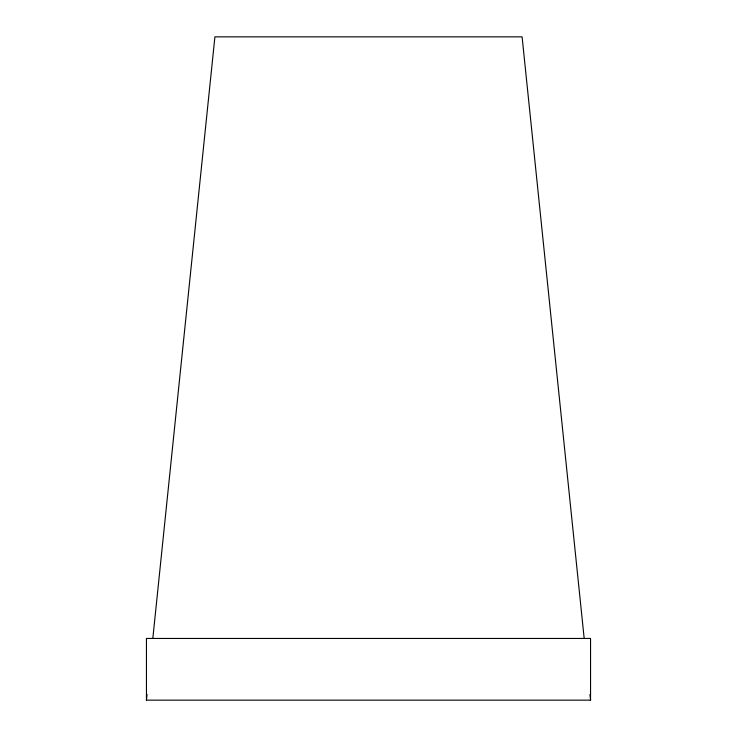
<?xml version="1.0" encoding="UTF-8"?>
<svg xmlns="http://www.w3.org/2000/svg" width="737" height="737" viewBox="0 0 737 737"><rect width="100%" height="100%" fill="white"/><g stroke="black" fill="none" stroke-linecap="round" stroke-linejoin="round"><path stroke-width="1.11" d="M146.451 700.15L146.451 638.454L590.549 638.454L590.549 700.15L146.451 700.15L147.041 694.429M152.826 638.399L214.9 36.85L522.1 36.85L584.174 638.399M589.959 694.429L590.549 700.15"/></g></svg>
